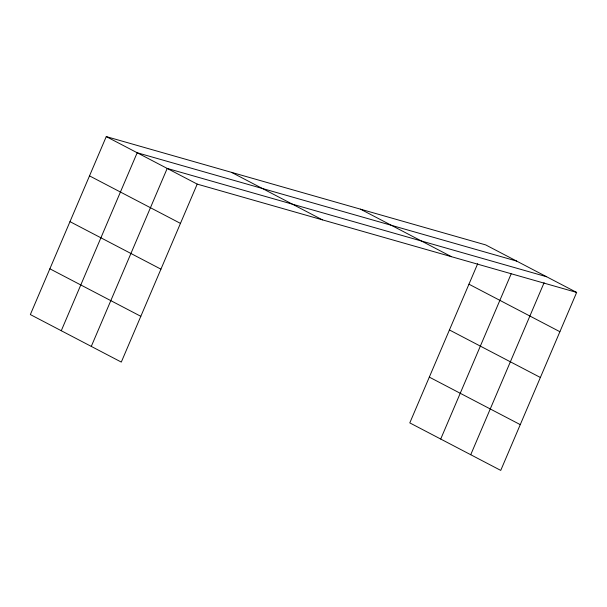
<?xml version="1.0" encoding="UTF-8"?>
<svg xmlns="http://www.w3.org/2000/svg" width="607" height="607" viewBox="0 0 607 607"><rect width="100%" height="100%" fill="white"/><g stroke="black" fill="none" stroke-linecap="round" stroke-linejoin="round"><path stroke-width="0.91" d="M576.65 292.43L485.706 244.917L106.263 136.598L30.35 314.57L121.294 362.083L197.207 184.111L576.65 292.43L500.737 470.402L409.793 422.889L477.694 263.704M61.269 330.724L137.182 152.752L516.625 261.071M91.285 346.407L167.198 168.427L546.641 276.746M440.712 439.043L511.162 273.878M470.728 454.726L544.092 282.725M360.49 209.172L451.433 256.685M468.953 284.197L559.897 331.71M231.479 172.342L322.423 219.855M106.263 136.598L197.207 184.111M449.43 329.965L540.374 377.478M89.51 175.878L180.454 223.391M429.316 377.122L520.26 424.634M69.987 221.646L160.931 269.159M49.873 268.802L140.816 316.315"/></g></svg>
